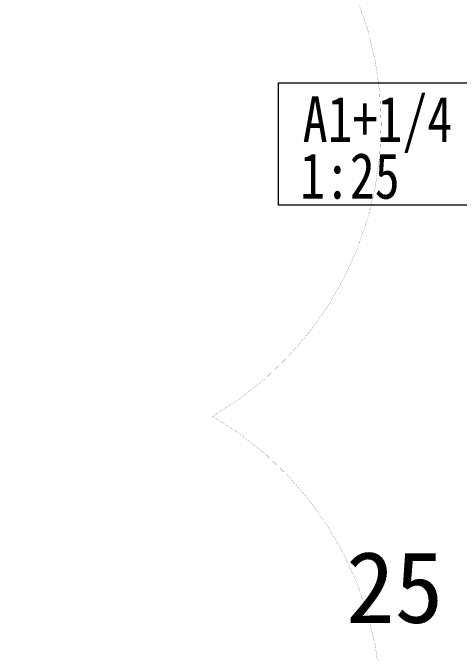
# Model space of a CAD drawing. Extents: x 826826 to 1642106, y -156213 to 399140.
# Drawn here: x 1472837 to 1489236, y 292344 to 315844 of the extents above; entities that cross this region are included whole.
import ezdxf

# ---------------------------------------------------------------- set-up
doc = ezdxf.new("R2010")
doc.units = 0
doc.header["$LTSCALE"] = 1000
doc.layers.add('DIM_SYMB', color=3, linetype='CONTINUOUS')
doc.layers.add('审核', color=1, linetype='CONTINUOUS')
doc.layers.add('图框', color=9, linetype='CONTINUOUS', lineweight=18)
doc.styles.add('C', font='simhei.ttf')
doc.styles.add('黑体', font='simhei.ttf')

msp = doc.modelspace()

# ---------------------------------------------------------------- linework, layer by layer
at = {"layer": '图框', "color": 2}
msp.add_lwpolyline([(1490346.29, 308774.41), (1482596.29, 308774.41), (1482596.29, 313274.41), (1490346.29, 313274.41)], close=True, dxfattribs=at)
at = {"layer": '审核', "const_width": 5}
msp.add_lwpolyline([(1372783.35, 386923.95, -0.57735027), (1394260.71, 386923.95, -0.57735027), (1415738.08, 386923.95, -0.57735027), (1437215.45, 386923.95, -0.57735027), (1458692.82, 386923.95, -0.57735027), (1480170.19, 386923.95, -0.57735027), (1480170.19, 365446.58, -0.57735027), (1480170.19, 343969.21, -0.57735027), (1480170.19, 322491.84, -0.57735027), (1480170.19, 301014.47, -0.57735027), (1480170.19, 279537.11, -0.57735027), (1480170.19, 258059.74, -0.57735027), (1480170.19, 236582.37, -0.57735027), (1480170.19, 215105, -0.57735027), (1480170.19, 193627.63, -0.57735027), (1480170.19, 172150.26, -0.57735027), (1480170.19, 150672.89, -0.57735027), (1480170.19, 129195.52, -0.57735027), (1480170.19, 107718.16, -0.57735027), (1480170.19, 86240.79, -0.57735027), (1480170.19, 64763.42, -0.57735027)], format="xyb", dxfattribs=at)

# ---------------------------------------------------------------- texts
at = {"layer": 'DIM_SYMB', "color": 6, "style": 'C'}
msp.add_text('25', height=2628.692, dxfattribs=at).set_placement((1485078.36, 293421.51))
at = {"layer": '图框', "color": 2, "style": '黑体', "width": 0.8}
for s, p in [('A1+1/4', (1483486.68, 311095.1)), ('1:25', (1483387.08, 309013.58))]:
    msp.add_text(s, height=1682.363, dxfattribs=at).set_placement(p)

doc.saveas('drawing.dxf')
